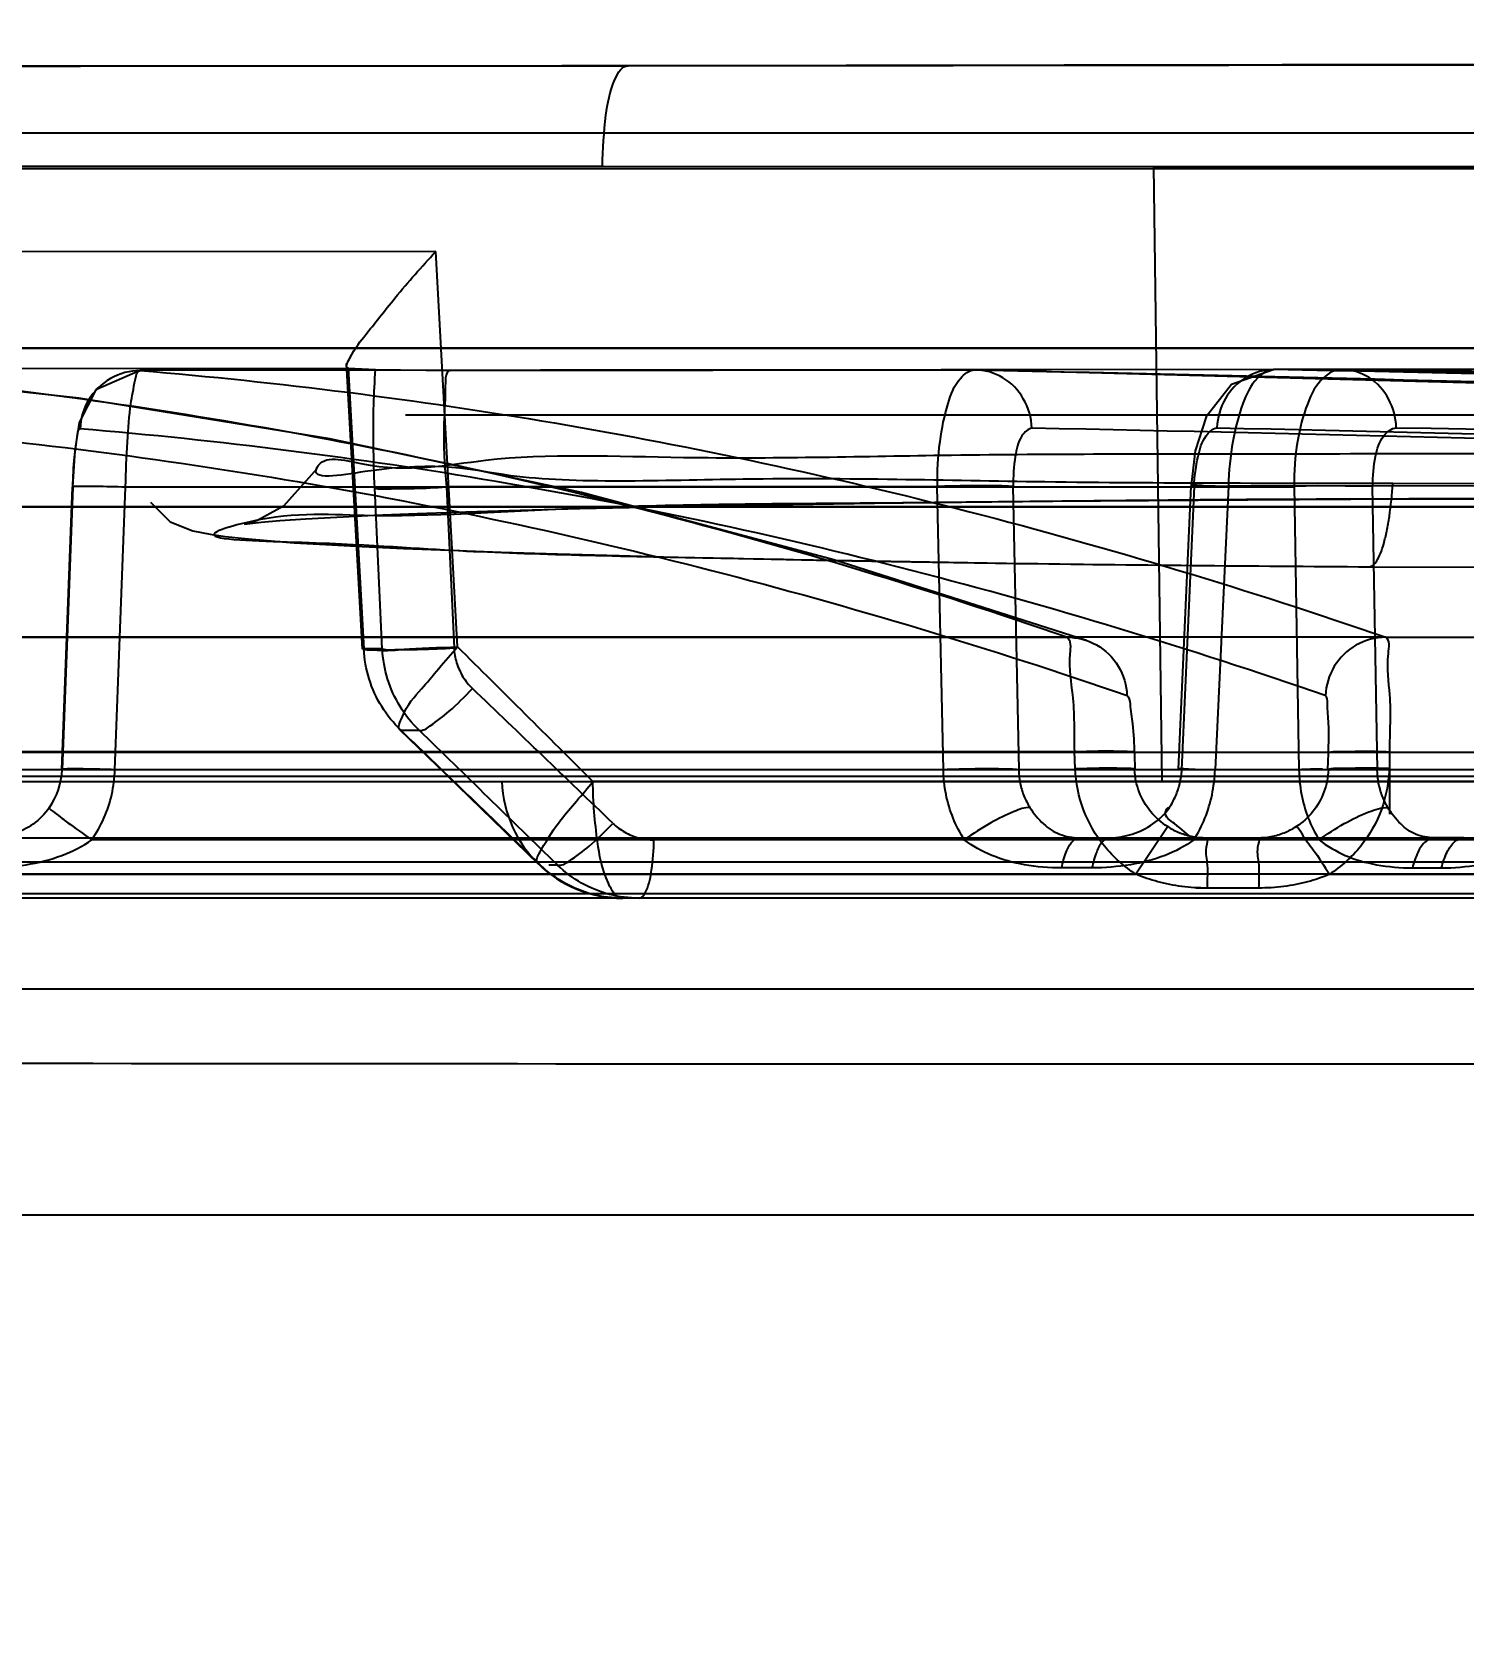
# Model space of a CAD drawing. Header units: millimetres. Extents: x 687 to 1107, y -116 to 478.
# Drawn here: x 831.863 to 833.285, y 376.611 to 378.206 of the extents above; entities that cross this region are included whole.
import ezdxf

# ---------------------------------------------------------------- set-up
doc = ezdxf.new("R2010")
doc.units = ezdxf.units.MM
doc.header["$LTSCALE"] = 0.1
doc.layers.add('DIM', color=3, linetype='Continuous')
doc.styles.get("Standard").update_dxf_attribs({"font": 'arial.ttf'})
doc.dimstyles.new('ISO-25', dxfattribs={"dimtxt": 2.5, "dimasz": 2.5, "dimexe": 1.25, "dimexo": 0.625, "dimtad": 1, "dimlfac": 5, "dimtxsty": 'Standard', "dimcen": 2.5, "dimadec": 0, "dimazin": 0, "dimtfac": 1, "dimtmove": 0, "dimatfit": 3, "dimfxl": 0, "dimarcsym": 0})

# ---------------------------------------------------------------- blocks, each defined once
blk = doc.blocks.new('*D67')
at = {"layer": 'Defpoints', "color": 0}
for p in [(831.4252, 395.8247), (883.897, -59.5354), (893.1679, -59.5354)]:
    blk.add_point(p, dxfattribs=at)
at = {"layer": 'DIM', "color": 0, "lineweight": -2}
for p, q in [((832.0502, 395.8247), (894.4179, 395.8247)), ((893.1679, 393.3247), (893.1679, -57.0354)), ((884.522, -59.5354), (894.4179, -59.5354))]:
    blk.add_line(p, q, dxfattribs=at)
at = {"layer": 'DIM', "color": 0}
for points in [[(892.7512, 393.3247), (893.5845, 393.3247), (893.1679, 395.8247)], [(892.7512, -57.0354), (893.5845, -57.0354), (893.1679, -59.5354)]]:
    blk.add_solid(points, dxfattribs=at)
at = {"layer": 'DIM', "color": 0, "insert": (890.9041, 168.1447), "char_height": 2.5, "attachment_point": 5, "rotation": 90}
blk.add_mtext('(2280)', dxfattribs=at)

msp = doc.modelspace()

# ---------------------------------------------------------------- linework, layer by layer
for p, q in [((833.4047, 378.1734), (832.4549, 378.1722)), ((827.0251, 378.1056), (835.8253, 378.1056)), ((832.4296, 378.0724), (832.9767, 378.0723)), ((832.9767, 378.0723), (832.985, 377.4614)), ((832.2639, 377.9877), (831.6987, 377.9875)), ((832.2856, 377.5952), (832.2639, 377.9877)), ((841.4254, 377.8911), (831.4252, 377.892)), ((831.4252, 377.8919), (843.5936, 377.8905)), ((831.8205, 377.8717), (832.1769, 377.8719)), ((833.1634, 377.8706), (831.9706, 377.8695)), ((832.1913, 377.5927), (832.1754, 377.8764)), ((832.177, 377.8719), (832.1925, 377.5931)), ((832.177, 377.8719), (832.2043, 377.8706)), ((832.2043, 377.8706), (832.279, 377.8697)), ((832.279, 377.8697), (832.7994, 377.8701)), ((833.0962, 377.8705), (833.8492, 377.8717)), ((832.234, 377.8256), (834.732, 377.8256)), ((831.8927, 377.4733), (831.9033, 377.7538)), ((831.9035, 377.7537), (831.8929, 377.4731)), ((831.9454, 377.4731), (831.956, 377.7537)), ((831.9559, 377.7541), (833.1163, 377.7541)), ((832.2109, 377.5931), (832.2034, 377.7528)), ((832.7621, 377.7541), (832.2745, 377.7541)), ((832.2745, 377.7539), (832.2821, 377.5941)), ((832.768, 377.4731), (832.762, 377.7543)), ((832.8369, 377.7543), (832.8429, 377.4731)), ((833.0137, 377.7552), (833.0012, 377.4737)), ((833.0048, 377.4731), (833.0173, 377.7547)), ((833.0511, 377.7547), (833.0379, 377.4732)), ((833.7836, 377.7559), (833.0511, 377.7547)), ((833.1162, 377.7548), (833.1394, 377.7554)), ((833.1162, 377.7548), (833.1211, 377.4731)), ((833.1394, 377.7554), (833.1941, 377.7548)), ((833.199, 377.4731), (833.1941, 377.7548)), ((833.5421, 377.7568), (833.2145, 377.7572)), ((833.1913, 377.6747), (833.5757, 377.6737)), ((831.4252, 377.6048), (832.8906, 377.6047)), ((833.2073, 377.6047), (831.4252, 377.6048)), ((833.2073, 377.6047), (839.7762, 377.6032)), ((832.2109, 377.5931), (832.1925, 377.5931)), ((832.2294, 377.5123), (832.2474, 377.5123)), ((831.4252, 377.4911), (832.8981, 377.4911)), ((831.4252, 377.4906), (837.9782, 377.4906)), ((832.8989, 377.4742), (832.8981, 377.4911)), ((832.9577, 377.4888), (832.9582, 377.4731)), ((833.1499, 377.4732), (833.1504, 377.4894)), ((833.2109, 377.491), (833.211, 377.4289)), ((839.809, 377.4903), (833.2109, 377.4903)), ((857.0534, 377.4731), (831.7213, 377.4731)), ((833.1503, 377.4731), (831.893, 377.4731)), ((833.1443, 377.4737), (833.199, 377.4731)), ((805.1117, 377.4667), (857.667, 377.4666)), ((820.4265, 377.4666), (857.7392, 377.4666)), ((831.3065, 377.4614), (833.3945, 377.4614)), ((832.985, 377.4614), (832.4201, 377.4614)), ((834.0209, 377.4614), (832.985, 377.4614)), ((832.9908, 377.4166), (832.9593, 377.3693)), ((831.7894, 377.4056), (857.0617, 377.4056)), ((833.8038, 377.4035), (831.9225, 377.4035)), ((832.903, 377.4056), (832.9336, 377.4056)), ((833.029, 377.4056), (833.0805, 377.4056)), ((833.2849, 377.4056), (833.2554, 377.4056)), ((831.256, 377.3816), (840.1165, 377.3819)), ((832.3848, 377.3785), (832.3762, 377.3785)), ((832.9156, 377.3756), (832.8856, 377.3756)), ((833.2338, 377.3756), (833.2627, 377.3756)), ((829.8911, 377.3693), (832.9593, 377.3693)), ((838.0432, 377.3693), (831.4252, 377.3693)), ((833.1513, 377.3693), (839.8759, 377.3693)), ((821.43, 377.3503), (841.4205, 377.3503)), ((835.7328, 377.3456), (827.1176, 377.3456)), ((833.0811, 377.3556), (833.0189, 377.3556)), ((821.425, 377.2556), (841.4255, 377.2556)), ((831.4252, 377.0311), (843.6051, 377.0315))]:
    msp.add_line(p, q)
for points in [[(832.4548, 378.1722), (831.7315, 378.1719), (830.9967, 378.1719), (830.2642, 378.1723), (829.569, 378.1732), (828.9286, 378.1742), (828.3745, 378.1754), (827.9233, 378.1765), (827.5919, 378.1774), (827.3894, 378.178), (827.3224, 378.1782)], [(835.5288, 378.1782), (835.194, 378.1772), (834.8072, 378.1762), (834.3068, 378.175), (833.7187, 378.1739), (833.0686, 378.1729), (832.3891, 378.1722), (831.7, 378.1719)], [(833.4044, 378.1734), (832.9389, 378.1727), (832.4548, 378.1722)], [(832.9101, 377.6015), (832.6591, 377.6815), (832.4087, 377.7483), (832.1588, 377.8018), (831.9095, 377.842), (831.6608, 377.8692)], [(831.9706, 377.8695), (831.9264, 377.8504), (831.9098, 377.8179), (831.9057, 377.79), (831.9033, 377.754)], [(833.1631, 377.8706), (832.5777, 377.8699), (831.9705, 377.8695)], [(832.7991, 377.8701), (832.5411, 377.8699), (832.2788, 377.8697)], [(837.9569, 377.6036), (836.8669, 377.6852), (835.8062, 377.7523), (834.7749, 377.8053), (833.773, 377.8444), (832.8005, 377.8701)], [(833.0965, 377.8705), (833.0541, 377.8556), (833.029, 377.8236), (833.018, 377.7897), (833.0136, 377.7531)], [(833.8488, 377.8717), (833.4812, 377.871), (833.0959, 377.8705)], [(839.7797, 377.6031), (838.3384, 377.6859), (836.9561, 377.7538), (835.633, 377.8068), (834.369, 377.8455), (833.1643, 377.8706)], [(832.1461, 377.7723), (832.1127, 377.7347), (832.0862, 377.7204), (832.0745, 377.717), (832.0768, 377.7173), (832.0905, 377.7189), (832.1093, 377.7205), (832.1348, 377.7222), (832.1659, 377.724), (832.2029, 377.7258), (832.2455, 377.7275), (832.2938, 377.7292), (832.3477, 377.7308), (832.4072, 377.7324), (832.4723, 377.7339), (832.5428, 377.7353), (832.6187, 377.7366), (832.6998, 377.7378), (832.7859, 377.7389), (832.8767, 377.7398), (832.9717, 377.7406), (833.0705, 377.7412), (833.1727, 377.7417), (833.2779, 377.742), (833.3858, 377.7421)], [(831.9806, 377.7388), (832.0003, 377.7193), (832.0227, 377.7105), (832.04, 377.7069), (832.055, 377.7047), (832.0743, 377.7026), (832.0967, 377.7006), (832.1235, 377.6986), (832.1548, 377.6967), (832.1909, 377.6948), (832.2319, 377.6929), (832.2779, 377.691), (832.3289, 377.6892), (832.385, 377.6874), (832.446, 377.6857), (832.5118, 377.684), (832.5821, 377.6825), (832.657, 377.681), (832.7363, 377.6796), (832.8198, 377.6784), (832.9072, 377.6772), (832.9985, 377.6762), (833.0932, 377.6754), (833.1909, 377.6747)], [(832.2279, 377.513), (832.2742, 377.4683), (832.3202, 377.4238), (832.3661, 377.3794)], [(832.3678, 377.3785), (832.3674, 377.3787), (832.367, 377.3789), (832.3666, 377.3791), (832.3663, 377.3793), (832.366, 377.3795), (832.3657, 377.3798)]]:
    msp.add_lwpolyline(points)
for centre, radius, start, end in [((779.3516, 324.2769), 75.1322, 45.062533, 45.207197), ((776.0674, 318.8543), 81.2883, 46.093158, 46.229337), ((776.9511, 320.1737), 79.6455, 45.909593, 46.048122), ((776.306, 319.9324), 80.2801, 45.690044, 45.826934), ((831.8223, 377.476), 0.0707, 325.1989, 357.7188), ((833.1658, 376.2331), 1.2409, 90.9909, 92.0624), ((832.4496, 377.4656), 0.12, 182.0049, 270)]:
    msp.add_arc(centre, radius, start, end)
for points, knots in [([(829.4458, 378.1733), (829.2134, 378.1737), (828.781, 378.1745), (828.2263, 378.1757), (827.7411, 378.177), (827.5531, 378.1775), (827.2747, 378.1783), (827.4648, 378.1777), (827.6493, 378.1772), (828.0618, 378.1761), (828.5819, 378.1749), (829.2388, 378.1736), (829.9833, 378.1726), (830.7901, 378.1719), (831.6203, 378.1718), (832.1784, 378.172), (832.4549, 378.1722)], [0, 0, 0, 0, 0.096063, 0.176506, 0.237624, 0.276706, 0.292628, 0.300782, 0.33267, 0.386698, 0.460856, 0.552258, 0.656667, 0.769243, 0.885677, 1, 1, 1, 1]), ([(830.4012, 378.1722), (830.5329, 378.1721), (830.7974, 378.172), (831.196, 378.1718), (831.5969, 378.1718), (832.1246, 378.172), (832.7628, 378.1725), (833.6599, 378.1737), (834.4588, 378.1753), (835.0584, 378.1768), (835.3756, 378.1777), (835.4554, 378.178), (835.5321, 378.1782), (835.5116, 378.1781), (835.4485, 378.178), (835.3112, 378.1776), (835.1395, 378.1771), (834.8674, 378.1764), (834.4509, 378.1753), (833.931, 378.1742), (833.5693, 378.1736), (833.4049, 378.1734)], [0, 0, 0, 0, 0.054489, 0.109391, 0.164875, 0.220309, 0.327687, 0.428509, 0.593007, 0.650656, 0.688928, 0.706139, 0.707064, 0.7075, 0.712476, 0.738552, 0.759254, 0.785065, 0.850453, 0.931931, 1, 1, 1, 1]), ([(832.4296, 378.0724), (832.4296, 378.0893), (832.432, 378.1197), (832.4373, 378.1516), (832.4488, 378.1723), (832.4549, 378.1722)], [0, 0, 0, 0, 0.476755, 0.82919, 1, 1, 1, 1]), ([(829.4942, 378.0699), (829.2661, 378.0699), (828.8429, 378.0701), (828.3008, 378.0702), (827.8285, 378.0705), (827.6459, 378.0708), (827.3775, 378.071), (827.5619, 378.0718), (827.741, 378.0716), (828.1428, 378.0721), (828.649, 378.0722), (829.288, 378.0723), (830.0144, 378.0724), (830.8028, 378.0725), (831.615, 378.0724), (832.1599, 378.0724), (832.4296, 378.0724)], [0, 0, 0, 0, 0.096673, 0.177125, 0.238103, 0.276956, 0.292592, 0.300724, 0.332443, 0.386438, 0.46049, 0.551599, 0.655637, 0.768974, 0.885666, 1, 1, 1, 1]), ([(832.9767, 378.0723), (833.2089, 378.0722), (833.6436, 378.0722), (834.25, 378.0719), (834.7308, 378.0718), (835.1173, 378.0714), (835.288, 378.0715), (835.4717, 378.0708), (835.2251, 378.0704), (835.0529, 378.0704), (834.6187, 378.0701), (834.1167, 378.0699), (833.4861, 378.0698), (832.7793, 378.0697), (832.0134, 378.0697), (831.2225, 378.0697), (830.6907, 378.0697), (830.4265, 378.0697)], [0, 0, 0, 0, 0.093455, 0.175451, 0.242466, 0.291425, 0.320802, 0.328894, 0.342501, 0.376637, 0.43011, 0.500618, 0.585547, 0.681552, 0.785914, 0.893644, 1, 1, 1, 1]), ([(832.177, 377.8719), (832.1739, 377.8722), (832.1833, 377.8921), (832.1963, 377.9069), (832.2269, 377.9469), (832.25, 377.9724), (832.2637, 377.9875)], [0, 0, 0, 0, 0.062951, 0.2619, 0.5811, 1, 1, 1, 1]), ([(832.8906, 377.6047), (832.7548, 377.6516), (832.4828, 377.734), (832.0699, 377.8228), (831.7934, 377.858), (831.6559, 377.8694)], [0, 0, 0, 0, 0.340363, 0.672922, 1, 1, 1, 1]), ([(831.9706, 377.8695), (831.9604, 377.8695), (831.9398, 377.864), (831.9172, 377.842), (831.9112, 377.8217), (831.9108, 377.8116)], [0, 0, 0, 0, 0.336299, 0.666888, 1, 1, 1, 1]), ([(831.9559, 377.7541), (831.9563, 377.769), (831.9574, 377.7959), (831.9602, 377.8339), (831.9642, 377.8533), (831.9674, 377.8697), (831.9706, 377.8695)], [0, 0, 0, 0, 0.381601, 0.703536, 0.917602, 1, 1, 1, 1]), ([(831.9706, 377.8695), (832.1083, 377.8581), (832.3851, 377.8229), (832.7987, 377.7341), (833.0713, 377.6516), (833.2073, 377.6047)], [0, 0, 0, 0, 0.326947, 0.659507, 1, 1, 1, 1]), ([(832.2034, 377.7528), (832.2028, 377.7671), (832.2019, 377.7947), (832.2021, 377.834), (832.2033, 377.8589), (832.2043, 377.8706)], [0, 0, 0, 0, 0.363517, 0.703086, 1, 1, 1, 1]), ([(832.279, 377.8697), (832.2735, 377.8701), (832.2737, 377.8398), (832.2707, 377.8102), (832.2728, 377.7735), (832.2745, 377.7541)], [0, 0, 0, 0, 0.140829, 0.498651, 1, 1, 1, 1]), ([(832.7621, 377.7541), (832.762, 377.7691), (832.7633, 377.7971), (832.7709, 377.8337), (832.7804, 377.8595), (832.7938, 377.8702), (832.7994, 377.8701)], [0, 0, 0, 0, 0.352884, 0.653865, 0.869399, 1, 1, 1, 1]), ([(832.7994, 377.8701), (833.4047, 377.858), (834.583, 377.8204), (836.3007, 377.728), (837.4126, 377.6472), (837.9521, 377.6038)], [0, 0, 0, 0, 0.351971, 0.685292, 1, 1, 1, 1]), ([(832.8559, 377.8122), (832.8555, 377.8224), (832.8498, 377.8424), (832.8286, 377.8646), (832.809, 377.8701), (832.7994, 377.8701)], [0, 0, 0, 0, 0.345687, 0.674302, 1, 1, 1, 1]), ([(833.0962, 377.8705), (833.0866, 377.8705), (833.0668, 377.8648), (833.0458, 377.8426), (833.0401, 377.8228), (833.0397, 377.8127)], [0, 0, 0, 0, 0.328349, 0.659287, 1, 1, 1, 1]), ([(833.0962, 377.8705), (833.0901, 377.8706), (833.0754, 377.8603), (833.0634, 377.834), (833.054, 377.7975), (833.0515, 377.7696), (833.0511, 377.7547)], [0, 0, 0, 0, 0.14134, 0.36144, 0.658694, 1, 1, 1, 1]), ([(838.2817, 377.6037), (837.7394, 377.6471), (836.6214, 377.728), (834.8927, 377.8207), (833.7062, 377.8584), (833.0962, 377.8705)], [0, 0, 0, 0, 0.314254, 0.647576, 1, 1, 1, 1]), ([(833.1634, 377.8706), (833.1567, 377.8707), (833.1408, 377.8611), (833.1275, 377.8342), (833.1181, 377.7973), (833.1162, 377.7691), (833.1163, 377.7541)], [0, 0, 0, 0, 0.151218, 0.371057, 0.663032, 1, 1, 1, 1]), ([(833.2177, 377.8128), (833.2174, 377.8226), (833.2124, 377.8422), (833.1924, 377.8647), (833.1729, 377.8706), (833.1634, 377.8706)], [0, 0, 0, 0, 0.339696, 0.671777, 1, 1, 1, 1]), ([(839.7762, 377.6032), (839.0935, 377.645), (837.6763, 377.7251), (835.472, 377.8194), (833.9502, 377.8582), (833.1634, 377.8706)], [0, 0, 0, 0, 0.310034, 0.643369, 1, 1, 1, 1]), ([(831.7159, 377.8115), (831.8533, 377.8001), (832.1297, 377.7646), (832.5425, 377.6757), (832.8148, 377.5936), (832.9506, 377.5469)], [0, 0, 0, 0, 0.326866, 0.659446, 1, 1, 1, 1]), ([(831.9105, 377.8116), (831.908, 377.8104), (831.9074, 377.7985), (831.9041, 377.7811), (831.9036, 377.7636), (831.9032, 377.7537)], [0, 0, 0, 0, 0.141482, 0.491395, 1, 1, 1, 1]), ([(833.1472, 377.5468), (833.012, 377.5936), (832.7402, 377.6762), (832.3266, 377.7649), (832.049, 377.8002), (831.9105, 377.8116)], [0, 0, 0, 0, 0.338634, 0.671191, 1, 1, 1, 1]), ([(832.8562, 377.8123), (832.852, 377.8118), (832.8427, 377.8024), (832.8385, 377.7815), (832.8372, 377.7643), (832.8372, 377.7543)], [0, 0, 0, 0, 0.197556, 0.532551, 1, 1, 1, 1]), ([(838.0086, 377.5459), (837.4361, 377.5919), (836.2916, 377.6754), (834.5737, 377.7632), (833.4285, 377.8008), (832.8562, 377.8123)], [0, 0, 0, 0, 0.333877, 0.667171, 1, 1, 1, 1]), ([(833.0169, 377.7547), (833.0175, 377.7645), (833.0198, 377.7817), (833.0257, 377.8025), (833.035, 377.812), (833.0394, 377.8127)], [0, 0, 0, 0, 0.456167, 0.793751, 1, 1, 1, 1]), ([(833.0394, 377.8127), (833.6162, 377.8004), (834.7696, 377.7643), (836.4985, 377.6753), (837.6499, 377.5929), (838.2252, 377.5459)], [0, 0, 0, 0, 0.333269, 0.666563, 1, 1, 1, 1]), ([(833.1944, 377.7548), (833.1944, 377.7646), (833.1959, 377.7818), (833.2022, 377.8036), (833.2131, 377.8122), (833.218, 377.8128)], [0, 0, 0, 0, 0.445024, 0.776716, 1, 1, 1, 1]), ([(833.218, 377.8128), (833.9526, 377.7998), (835.4222, 377.7627), (837.6267, 377.6736), (839.096, 377.5918), (839.8307, 377.5454)], [0, 0, 0, 0, 0.333016, 0.666328, 1, 1, 1, 1]), ([(833.2145, 377.7572), (833.0992, 377.7576), (832.8809, 377.757), (832.601, 377.7652), (832.3465, 377.7544), (832.2601, 377.7837), (832.1385, 377.7594), (832.1462, 377.7735)], [0, 0, 0, 0, 0.323582, 0.603791, 0.819661, 0.955053, 1, 1, 1, 1]), ([(832.1462, 377.7735), (832.1532, 377.7863), (832.2265, 377.7645), (832.3316, 377.7896), (832.5326, 377.7802), (832.7806, 377.787), (833.079, 377.7866), (833.2902, 377.7873), (833.4012, 377.7873)], [0, 0, 0, 0, 0.034808, 0.133466, 0.28994, 0.494539, 0.734587, 1, 1, 1, 1]), ([(831.956, 377.7537), (831.9465, 377.754), (831.9271, 377.7544), (831.9191, 377.7546), (831.9019, 377.7543), (831.9035, 377.7537)], [0, 0, 0, 0, 0.538853, 0.901345, 1, 1, 1, 1]), ([(833.3916, 377.7422), (833.2687, 377.7421), (833.0337, 377.7418), (832.7027, 377.7373), (832.4297, 377.7365), (832.2156, 377.7208), (832.1111, 377.7304), (832.0186, 377.7018), (832.1834, 377.6985), (832.2893, 377.6884), (832.558, 377.6831), (832.8508, 377.6773), (833.0743, 377.6754), (833.1913, 377.6747)], [0, 0, 0, 0, 0.147641, 0.282886, 0.396313, 0.480399, 0.529462, 0.540317, 0.569092, 0.635309, 0.734722, 0.85928, 1, 1, 1, 1]), ([(832.2034, 377.7528), (832.2076, 377.7517), (832.2209, 377.7524), (832.2444, 377.7522), (832.2638, 377.7533), (832.2745, 377.7539)], [0, 0, 0, 0, 0.181723, 0.548889, 1, 1, 1, 1]), ([(832.8369, 377.7543), (832.8312, 377.7549), (832.8163, 377.7551), (832.7913, 377.7551), (832.7721, 377.7547), (832.762, 377.7543)], [0, 0, 0, 0, 0.230963, 0.595318, 1, 1, 1, 1]), ([(833.0173, 377.7547), (833.0163, 377.7548), (833.0098, 377.7567), (833.0374, 377.7544), (833.043, 377.755), (833.0511, 377.7547)], [0, 0, 0, 0, 0.072997, 0.384111, 1, 1, 1, 1]), ([(833.1913, 377.6747), (833.1927, 377.675), (833.1956, 377.6764), (833.1991, 377.6813), (833.2025, 377.6885), (833.2057, 377.6984), (833.2086, 377.7107), (833.212, 377.7306), (833.2136, 377.7464), (833.2145, 377.7572)], [0, 0, 0, 0, 0.044475, 0.10894, 0.198774, 0.315666, 0.461634, 0.629263, 1, 1, 1, 1]), ([(857.6429, 377.7311), (857.6137, 377.7314), (857.5013, 377.7323), (857.2544, 377.7327), (856.8333, 377.7322), (856.1987, 377.7319), (855.5054, 377.7316), (854.7851, 377.7315), (854.0935, 377.7313), (853.289, 377.7312), (852.3759, 377.7312), (851.3669, 377.7313), (849.8863, 377.7316), (847.9514, 377.732), (845.5837, 377.7325), (843.1959, 377.733), (838.4753, 377.7338), (834.5514, 377.7341), (831.4252, 377.7341)], [0, 0, 0, 0, 0.003341, 0.012853, 0.028259, 0.051526, 0.085469, 0.107588, 0.133947, 0.164607, 0.199639, 0.238433, 0.280071, 0.36906, 0.459836, 0.550999, 0.642288, 1, 1, 1, 1]), ([(857.6424, 377.731), (857.6185, 377.7315), (857.5621, 377.7322), (857.4597, 377.7323), (857.3228, 377.7324), (857.1463, 377.7323), (856.8191, 377.7322), (856.2643, 377.7318), (855.5951, 377.7316), (854.8991, 377.7314), (853.9293, 377.7311), (852.8121, 377.7311), (851.5592, 377.7312), (850.0913, 377.7314), (848.1565, 377.7318), (845.7719, 377.7323), (843.353, 377.7329), (840.1149, 377.7334), (836.139, 377.7339), (832.972, 377.734), (831.4252, 377.734)], [0, 0, 0, 0, 0.002727, 0.006459, 0.011716, 0.018388, 0.026663, 0.049154, 0.081868, 0.10324, 0.128805, 0.192834, 0.231084, 0.272172, 0.360805, 0.452485, 0.545039, 0.637599, 0.823011, 1, 1, 1, 1]), ([(832.8906, 377.6047), (832.9007, 377.6048), (832.9213, 377.5994), (832.944, 377.5773), (832.95, 377.557), (832.9503, 377.5469)], [0, 0, 0, 0, 0.33502, 0.666813, 1, 1, 1, 1]), ([(832.8906, 377.6047), (832.8953, 377.6018), (832.8912, 377.5774), (832.8985, 377.5438), (832.8977, 377.5099), (832.8981, 377.4911)], [0, 0, 0, 0, 0.146931, 0.505747, 1, 1, 1, 1]), ([(833.2073, 377.6047), (833.1971, 377.6047), (833.1765, 377.5992), (833.154, 377.5772), (833.1479, 377.5569), (833.1475, 377.5468)], [0, 0, 0, 0, 0.336281, 0.666985, 1, 1, 1, 1]), ([(833.2112, 377.491), (833.2115, 377.5099), (833.2136, 377.544), (833.2072, 377.5773), (833.212, 377.6019), (833.2073, 377.6047)], [0, 0, 0, 0, 0.495438, 0.855711, 1, 1, 1, 1]), ([(832.1925, 377.5931), (832.1904, 377.5926), (832.2186, 377.5907), (832.2317, 377.5939), (832.2681, 377.5943), (832.2858, 377.5952)], [0, 0, 0, 0, 0.068569, 0.430622, 1, 1, 1, 1]), ([(832.2294, 377.5123), (832.2221, 377.5193), (832.2093, 377.5351), (832.1966, 377.5629), (832.193, 377.583), (832.1925, 377.5931)], [0, 0, 0, 0, 0.332695, 0.666116, 1, 1, 1, 1]), ([(832.2109, 377.5931), (832.2149, 377.592), (832.2277, 377.5927), (832.2513, 377.5925), (832.2709, 377.5934), (832.2821, 377.5941)], [0, 0, 0, 0, 0.174862, 0.528835, 1, 1, 1, 1]), ([(832.2474, 377.5123), (832.2402, 377.5193), (832.2275, 377.5352), (832.2149, 377.5629), (832.2114, 377.583), (832.2109, 377.5931)], [0, 0, 0, 0, 0.332601, 0.665133, 1, 1, 1, 1]), ([(832.2294, 377.5123), (832.2256, 377.5128), (832.2344, 377.5373), (832.2524, 377.555), (832.2731, 377.5817), (832.2855, 377.5952)], [0, 0, 0, 0, 0.111571, 0.460296, 1, 1, 1, 1]), ([(832.2821, 377.5941), (832.2823, 377.5891), (832.2841, 377.5791), (832.2904, 377.5652), (832.2968, 377.5573), (832.3004, 377.5538)], [0, 0, 0, 0, 0.332165, 0.66637, 1, 1, 1, 1]), ([(832.2474, 377.5123), (832.2512, 377.5114), (832.2624, 377.5195), (832.2795, 377.5322), (832.293, 377.5459), (832.3004, 377.5538)], [0, 0, 0, 0, 0.173916, 0.522588, 1, 1, 1, 1]), ([(832.9506, 377.5469), (832.9528, 377.545), (832.9536, 377.5341), (832.9567, 377.5158), (832.9573, 377.4987), (832.9577, 377.4888)], [0, 0, 0, 0, 0.148149, 0.490699, 1, 1, 1, 1]), ([(833.1504, 377.4894), (833.1506, 377.4992), (833.1513, 377.5163), (833.1492, 377.534), (833.1494, 377.5453), (833.1472, 377.5468)], [0, 0, 0, 0, 0.510619, 0.857393, 1, 1, 1, 1]), ([(832.8981, 377.4911), (832.9082, 377.4915), (832.9292, 377.492), (832.9392, 377.4917), (832.9592, 377.4913), (832.9573, 377.49)], [0, 0, 0, 0, 0.511604, 0.884793, 1, 1, 1, 1]), ([(833.1508, 377.4901), (833.1538, 377.4914), (833.1648, 377.4908), (833.1845, 377.492), (833.2015, 377.4914), (833.2112, 377.491)], [0, 0, 0, 0, 0.163519, 0.520438, 1, 1, 1, 1]), ([(831.9454, 377.4731), (831.936, 377.4735), (831.9166, 377.4738), (831.9086, 377.474), (831.8913, 377.4738), (831.8929, 377.4731)], [0, 0, 0, 0, 0.537445, 0.901499, 1, 1, 1, 1]), ([(831.9225, 377.4035), (831.9272, 377.4103), (831.9352, 377.4248), (831.943, 377.4484), (831.9451, 377.4649), (831.9454, 377.4731)], [0, 0, 0, 0, 0.332874, 0.666275, 1, 1, 1, 1]), ([(832.8429, 377.4731), (832.8373, 377.4737), (832.8228, 377.4739), (832.7979, 377.474), (832.7785, 377.4735), (832.768, 377.4731)], [0, 0, 0, 0, 0.22575, 0.578307, 1, 1, 1, 1]), ([(832.7888, 377.4035), (832.7845, 377.4103), (832.777, 377.4249), (832.7699, 377.4485), (832.7681, 377.4649), (832.768, 377.4731)], [0, 0, 0, 0, 0.330445, 0.664071, 1, 1, 1, 1]), ([(832.8429, 377.4731), (832.8429, 377.4687), (832.8438, 377.4598), (832.8476, 377.4471), (832.8517, 377.4393), (832.854, 377.4356)], [0, 0, 0, 0, 0.335827, 0.669272, 1, 1, 1, 1]), ([(832.8989, 377.4742), (832.9091, 377.4746), (832.93, 377.4751), (832.94, 377.4749), (832.9599, 377.4744), (832.9579, 377.4731)], [0, 0, 0, 0, 0.515562, 0.882461, 1, 1, 1, 1]), ([(832.9593, 377.3693), (832.9476, 377.3769), (832.9263, 377.3956), (832.9051, 377.4325), (832.8996, 377.4603), (832.8989, 377.4742)], [0, 0, 0, 0, 0.334121, 0.667203, 1, 1, 1, 1]), ([(832.9908, 377.4166), (832.9844, 377.4207), (832.9729, 377.4308), (832.9614, 377.4506), (832.9582, 377.4656), (832.9579, 377.4731)], [0, 0, 0, 0, 0.335705, 0.667417, 1, 1, 1, 1]), ([(832.9925, 377.4356), (832.9949, 377.4393), (832.9991, 377.4471), (833.0033, 377.4598), (833.0046, 377.4687), (833.0048, 377.4731)], [0, 0, 0, 0, 0.331958, 0.664801, 1, 1, 1, 1]), ([(833.0048, 377.4731), (833.0038, 377.4732), (832.9974, 377.4751), (833.0244, 377.4729), (833.0299, 377.4734), (833.0379, 377.4732)], [0, 0, 0, 0, 0.075346, 0.385122, 1, 1, 1, 1]), ([(833.0167, 377.4035), (833.021, 377.4102), (833.0285, 377.4247), (833.0355, 377.4484), (833.0375, 377.4648), (833.0379, 377.4732)], [0, 0, 0, 0, 0.328017, 0.660224, 1, 1, 1, 1]), ([(833.1503, 377.4731), (833.15, 377.4657), (833.1471, 377.4507), (833.1359, 377.4308), (833.1245, 377.4206), (833.1182, 377.4166)], [0, 0, 0, 0, 0.334036, 0.66726, 1, 1, 1, 1]), ([(833.1211, 377.4731), (833.1212, 377.4649), (833.1229, 377.4485), (833.1297, 377.4249), (833.1369, 377.4103), (833.1411, 377.4035)], [0, 0, 0, 0, 0.336681, 0.670513, 1, 1, 1, 1]), ([(833.2107, 377.4742), (833.2013, 377.4745), (833.1845, 377.4751), (833.1648, 377.4739), (833.1534, 377.4747), (833.1502, 377.4732)], [0, 0, 0, 0, 0.463631, 0.826829, 1, 1, 1, 1]), ([(833.2109, 377.4762), (833.2104, 377.4617), (833.2054, 377.4333), (833.1843, 377.3958), (833.163, 377.3769), (833.1513, 377.3693)], [0, 0, 0, 0, 0.341678, 0.669806, 1, 1, 1, 1]), ([(833.2095, 377.4356), (833.2072, 377.4393), (833.2034, 377.4471), (833.1998, 377.4599), (833.1989, 377.4687), (833.1989, 377.4731)], [0, 0, 0, 0, 0.329924, 0.662581, 1, 1, 1, 1]), ([(832.3657, 377.3798), (832.3624, 377.3831), (832.374, 377.4027), (832.3889, 377.4264), (832.4098, 377.4483), (832.42, 377.4614)], [0, 0, 0, 0, 0.142611, 0.500464, 1, 1, 1, 1]), ([(832.4496, 377.3456), (832.4428, 377.3456), (832.4298, 377.3691), (832.4232, 377.406), (832.4202, 377.4414), (832.42, 377.4614)], [0, 0, 0, 0, 0.166619, 0.514526, 1, 1, 1, 1]), ([(831.8804, 377.4356), (831.8759, 377.4293), (831.865, 377.4183), (831.8445, 377.408), (831.8294, 377.4056), (831.8219, 377.4056)], [0, 0, 0, 0, 0.338971, 0.669944, 1, 1, 1, 1]), ([(831.8804, 377.4356), (831.8786, 377.4358), (831.8919, 377.4258), (831.8986, 377.4203), (831.9145, 377.409), (831.9225, 377.4035)], [0, 0, 0, 0, 0.101577, 0.449515, 1, 1, 1, 1]), ([(832.8541, 377.4356), (832.8487, 377.4358), (832.8351, 377.4307), (832.8134, 377.42), (832.7973, 377.4096), (832.7888, 377.4035)], [0, 0, 0, 0, 0.221088, 0.570389, 1, 1, 1, 1]), ([(832.854, 377.4356), (832.8577, 377.4295), (832.8662, 377.419), (832.8832, 377.4078), (832.8964, 377.4056), (832.903, 377.4056)], [0, 0, 0, 0, 0.352904, 0.668129, 1, 1, 1, 1]), ([(832.9336, 377.4056), (832.941, 377.4056), (832.956, 377.4083), (832.9768, 377.4182), (832.988, 377.4293), (832.9925, 377.4356)], [0, 0, 0, 0, 0.324252, 0.661108, 1, 1, 1, 1]), ([(833.0167, 377.4035), (833.01, 377.4085), (833.0024, 377.4174), (832.9854, 377.4273), (832.9905, 377.4357), (832.9924, 377.4356)], [0, 0, 0, 0, 0.549637, 0.871593, 1, 1, 1, 1]), ([(833.1411, 377.4035), (833.149, 377.4094), (833.165, 377.4197), (833.1877, 377.4307), (833.203, 377.4358), (833.2095, 377.4356)], [0, 0, 0, 0, 0.388531, 0.742374, 1, 1, 1, 1]), ([(833.2554, 377.4056), (833.2491, 377.4056), (833.2366, 377.4077), (833.2208, 377.4192), (833.2129, 377.4296), (833.2095, 377.4356)], [0, 0, 0, 0, 0.328771, 0.641095, 1, 1, 1, 1]), ([(832.3848, 377.3785), (832.3887, 377.3773), (832.4009, 377.3852), (832.4184, 377.3981), (832.4324, 377.412), (832.4398, 377.4199)], [0, 0, 0, 0, 0.176163, 0.533427, 1, 1, 1, 1]), ([(832.4398, 377.4199), (832.4434, 377.4165), (832.4515, 377.4105), (832.4655, 377.4048), (832.4756, 377.4035), (832.4806, 377.4035)], [0, 0, 0, 0, 0.332382, 0.666121, 1, 1, 1, 1]), ([(832.9908, 377.4166), (832.9946, 377.4142), (833.0027, 377.4101), (833.0156, 377.4064), (833.0246, 377.4056), (833.029, 377.4056)], [0, 0, 0, 0, 0.335215, 0.670184, 1, 1, 1, 1]), ([(833.0804, 377.4056), (833.0848, 377.4056), (833.0937, 377.4064), (833.1065, 377.4102), (833.1145, 377.4142), (833.1182, 377.4166)], [0, 0, 0, 0, 0.332442, 0.667042, 1, 1, 1, 1]), ([(833.1182, 377.4166), (833.1209, 377.4158), (833.1254, 377.4059), (833.1374, 377.3919), (833.1461, 377.3775), (833.1513, 377.3693)], [0, 0, 0, 0, 0.145701, 0.494236, 1, 1, 1, 1]), ([(831.8171, 377.3756), (831.8305, 377.3757), (831.8562, 377.3776), (831.8922, 377.3864), (831.9134, 377.3971), (831.9225, 377.4035)], [0, 0, 0, 0, 0.363447, 0.696944, 1, 1, 1, 1]), ([(832.4659, 377.3456), (832.4693, 377.3456), (832.4757, 377.3573), (832.479, 377.3758), (832.4805, 377.3935), (832.4806, 377.4035)], [0, 0, 0, 0, 0.165311, 0.513454, 1, 1, 1, 1]), ([(832.8856, 377.3756), (832.8731, 377.3757), (832.8495, 377.3775), (832.8163, 377.3865), (832.7972, 377.3973), (832.7888, 377.4035)], [0, 0, 0, 0, 0.364781, 0.693748, 1, 1, 1, 1]), ([(832.8856, 377.3756), (832.8866, 377.381), (832.8892, 377.3902), (832.8943, 377.4012), (832.9005, 377.4056), (832.9032, 377.4056)], [0, 0, 0, 0, 0.451319, 0.782468, 1, 1, 1, 1]), ([(832.9335, 377.4056), (832.9309, 377.4056), (832.9247, 377.4014), (832.9193, 377.3904), (832.9167, 377.381), (832.9156, 377.3756)], [0, 0, 0, 0, 0.214628, 0.5429, 1, 1, 1, 1]), ([(833.0167, 377.4035), (833.008, 377.3971), (832.9876, 377.3864), (832.953, 377.3776), (832.9283, 377.3757), (832.9156, 377.3756)], [0, 0, 0, 0, 0.304342, 0.639749, 1, 1, 1, 1]), ([(833.029, 377.4056), (833.0311, 377.4058), (833.0273, 377.3922), (833.0312, 377.3804), (833.0299, 377.3641), (833.0299, 377.3556)], [0, 0, 0, 0, 0.128644, 0.488381, 1, 1, 1, 1]), ([(833.0804, 377.4056), (833.0825, 377.4049), (833.0782, 377.3932), (833.0825, 377.3798), (833.0811, 377.3641), (833.0811, 377.3556)], [0, 0, 0, 0, 0.130002, 0.487948, 1, 1, 1, 1]), ([(833.1411, 377.4035), (833.1491, 377.3973), (833.1672, 377.3866), (833.1991, 377.3775), (833.2218, 377.3757), (833.2338, 377.3756)], [0, 0, 0, 0, 0.307588, 0.635325, 1, 1, 1, 1]), ([(833.2556, 377.4056), (833.2525, 377.4056), (833.2453, 377.4019), (833.2383, 377.3906), (833.2351, 377.3811), (833.2338, 377.3756)], [0, 0, 0, 0, 0.236289, 0.563196, 1, 1, 1, 1]), ([(833.2627, 377.3756), (833.264, 377.381), (833.2673, 377.3905), (833.2743, 377.4018), (833.2816, 377.4056), (833.2848, 377.4056)], [0, 0, 0, 0, 0.427541, 0.756526, 1, 1, 1, 1]), ([(833.2627, 377.3756), (833.275, 377.3757), (833.299, 377.3776), (833.3326, 377.3864), (833.3524, 377.397), (833.3608, 377.4035)], [0, 0, 0, 0, 0.357956, 0.693861, 1, 1, 1, 1]), ([(832.4496, 377.3456), (832.4396, 377.3456), (832.4195, 377.3481), (832.3914, 377.3595), (832.3751, 377.3716), (832.3678, 377.3785)], [0, 0, 0, 0, 0.332839, 0.666073, 1, 1, 1, 1]), ([(832.4659, 377.3456), (832.456, 377.3456), (832.4361, 377.3481), (832.4081, 377.3595), (832.392, 377.3716), (832.3848, 377.3785)], [0, 0, 0, 0, 0.332884, 0.665089, 1, 1, 1, 1]), ([(833.0299, 377.3556), (833.0215, 377.3556), (833.005, 377.3566), (832.9813, 377.3613), (832.9664, 377.3663), (832.9593, 377.3693)], [0, 0, 0, 0, 0.348702, 0.683743, 1, 1, 1, 1]), ([(833.1513, 377.3693), (833.1443, 377.3663), (833.1295, 377.3612), (833.1058, 377.3566), (833.0895, 377.3556), (833.0811, 377.3556)], [0, 0, 0, 0, 0.318096, 0.65189, 1, 1, 1, 1]), ([(841.2257, 377.1839), (840.4101, 377.1827), (839.1863, 377.1819), (837.5541, 377.1822), (836.3289, 377.1824), (835.1033, 377.1817), (833.4688, 377.1806), (832.2429, 377.1806), (831.4257, 377.1819)], [0, 0, 0, 0, 0.249678, 0.374629, 0.499648, 0.624727, 0.749837, 1, 1, 1, 1])]:
    msp.add_open_spline(points, degree=3, knots=knots)

# ---------------------------------------------------------------- dimensions: what is measured, and where the dimension line sits
at = {"layer": 'DIM'}
dim = msp.add_linear_dim(base=(893.1679, -59.5354), p1=(831.4252, 395.8247), p2=(883.897, -59.5354), angle=90, text='(2280)', dimstyle='ISO-25', dxfattribs=at)
dim.commit()
dim.dimension.update_dxf_attribs({"geometry": '*D67', "text_midpoint": (890.9041, 168.1447)})

doc.saveas('drawing.dxf')
